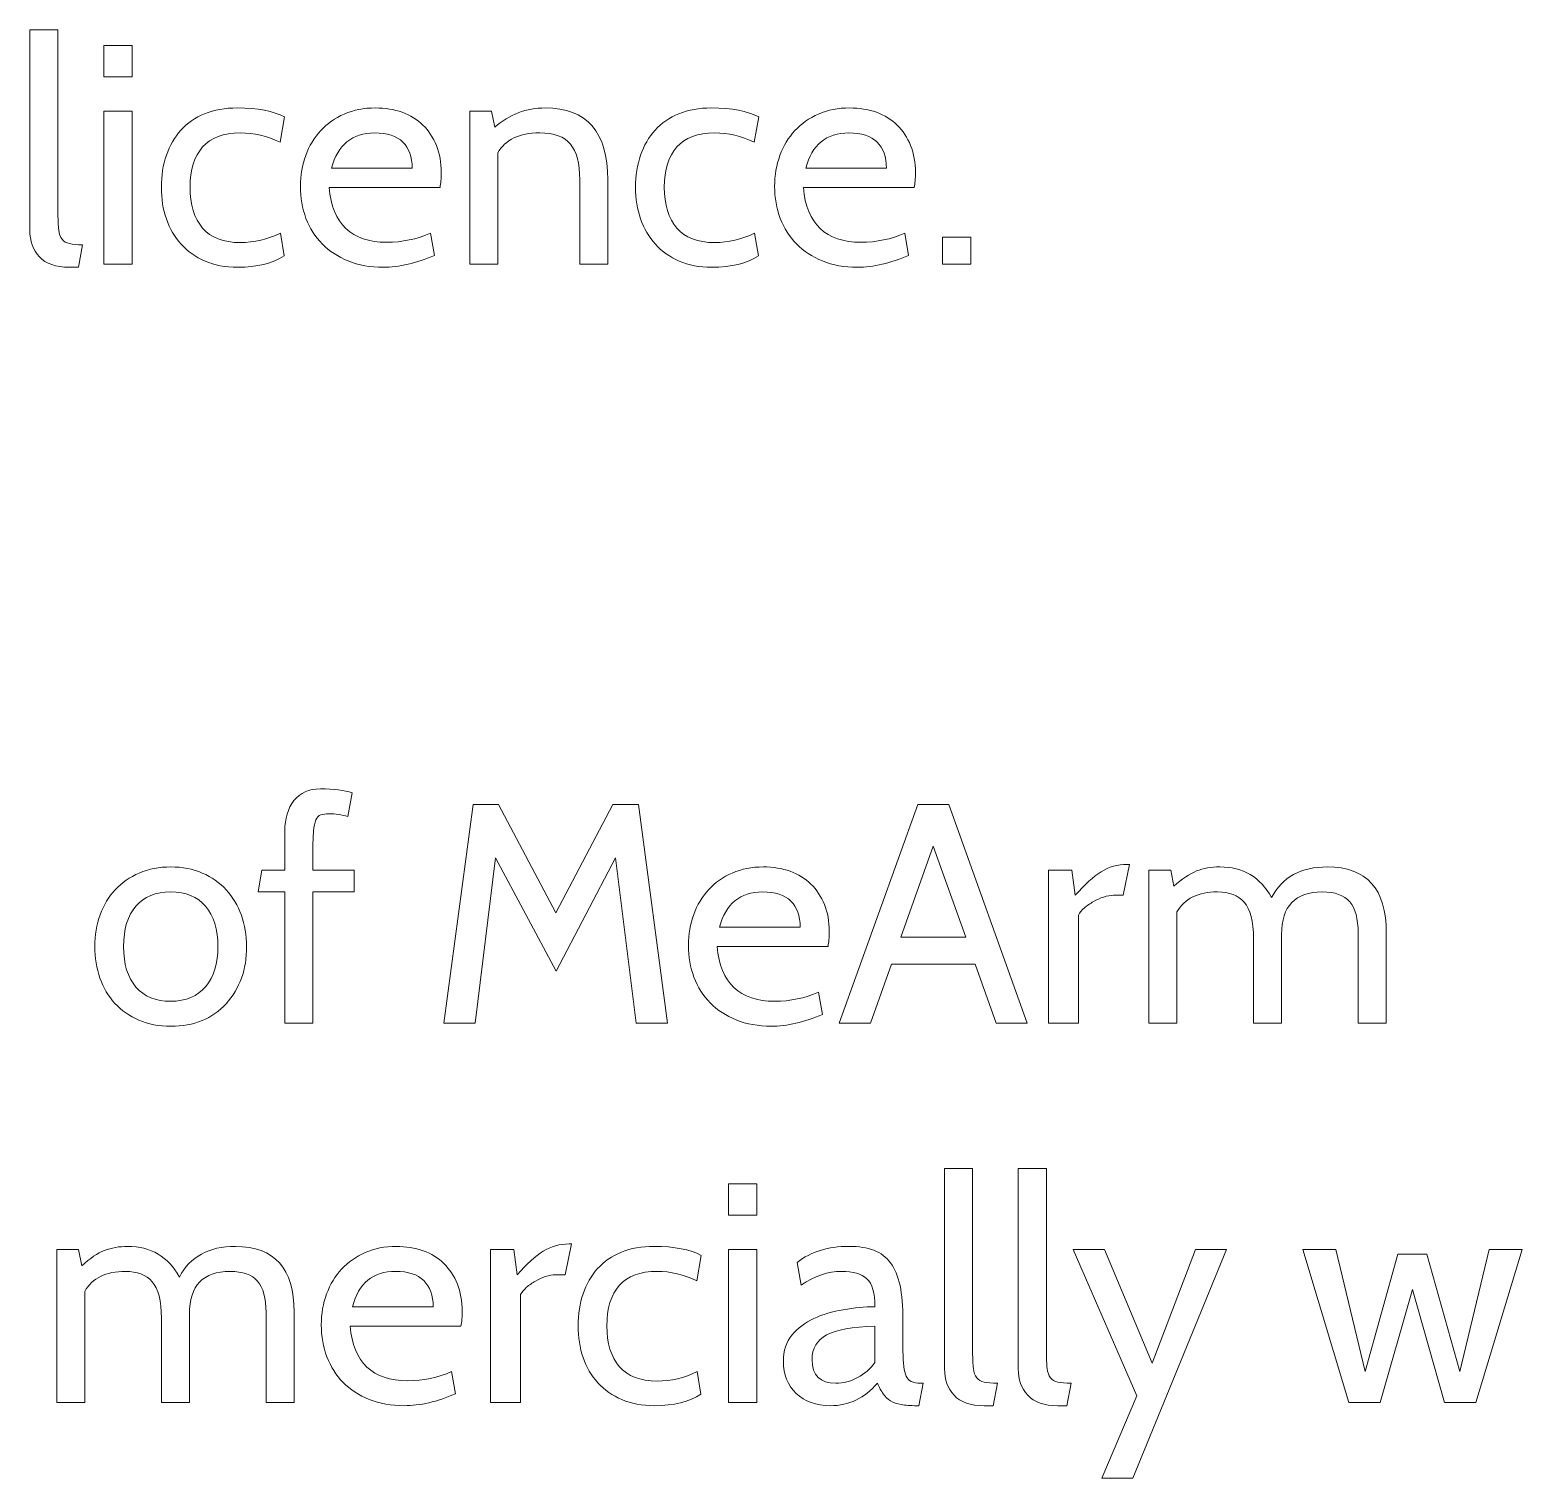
# Model space of a CAD drawing. Header units: centimetres. Extents: x -24 to 24.1, y -20.7 to 0.5.
# Drawn here: x 5.022 to 5.528, y -17.016 to -16.524 of the extents above; entities that cross this region are included whole.
import ezdxf

# ---------------------------------------------------------------- set-up
doc = ezdxf.new("R2010")
doc.units = ezdxf.units.CM
doc.header["$MEASUREMENT"] = 0
doc.layers.add('Layer 1', color=7, linetype='Continuous')

msp = doc.modelspace()

# ---------------------------------------------------------------- linework, layer by layer
at = {"layer": 'Layer 1', "color": 250, "lineweight": 9}
for points, knots in [([(5.03964, -16.59674), (5.03964, -16.59674), (5.03827, -16.60438), (5.03827, -16.60438), (5.03827, -16.60438), (5.03827, -16.60438), (5.03519, -16.60438), (5.03519, -16.60438), (5.03519, -16.60438), (5.03052, -16.60438), (5.02711, -16.60319), (5.02496, -16.60082), (5.02496, -16.60082), (5.0228, -16.59845), (5.02172, -16.59547), (5.02172, -16.59186), (5.02172, -16.59186), (5.02172, -16.59186), (5.02172, -16.52377), (5.02172, -16.52377), (5.02172, -16.52377), (5.02172, -16.52377), (5.03127, -16.52377), (5.03127, -16.52377), (5.03127, -16.52377), (5.03127, -16.52377), (5.03127, -16.58635), (5.03127, -16.58635), (5.03127, -16.58635), (5.03127, -16.58854), (5.03136, -16.59032), (5.03153, -16.5917), (5.03153, -16.5917), (5.03171, -16.59308), (5.03208, -16.59414), (5.03265, -16.59488), (5.03265, -16.59488), (5.03321, -16.59563), (5.03404, -16.59612), (5.03514, -16.59637), (5.03514, -16.59637), (5.03623, -16.59662), (5.03774, -16.59674), (5.03964, -16.59674)], [0, 0, 0, 0, 0.083333, 0.083333, 0.083333, 0.083333, 0.166667, 0.166667, 0.166667, 0.166667, 0.25, 0.25, 0.25, 0.25, 0.333333, 0.333333, 0.333333, 0.333333, 0.416667, 0.416667, 0.416667, 0.416667, 0.5, 0.5, 0.5, 0.5, 0.583333, 0.583333, 0.583333, 0.583333, 0.666667, 0.666667, 0.666667, 0.666667, 0.75, 0.75, 0.75, 0.75, 0.833333, 0.833333, 0.833333, 0.833333, 1, 1, 1, 1]), ([(5.0564, -16.53968), (5.0564, -16.53968), (5.04686, -16.53968), (5.04686, -16.53968), (5.04686, -16.53968), (5.04686, -16.53968), (5.04686, -16.52908), (5.04686, -16.52908), (5.04686, -16.52908), (5.04686, -16.52908), (5.0564, -16.52908), (5.0564, -16.52908), (5.0564, -16.52908), (5.0564, -16.52908), (5.0564, -16.53968), (5.0564, -16.53968)], [0, 0, 0, 0, 0.2, 0.2, 0.2, 0.2, 0.4, 0.4, 0.4, 0.4, 0.6, 0.6, 0.6, 0.6, 1, 1, 1, 1]), ([(5.09225, -16.60438), (5.08808, -16.60438), (5.0844, -16.60369), (5.08122, -16.60231), (5.08122, -16.60231), (5.07803, -16.60093), (5.07533, -16.59902), (5.0731, -16.59658), (5.0731, -16.59658), (5.07088, -16.59414), (5.0692, -16.59128), (5.06807, -16.58799), (5.06807, -16.58799), (5.06694, -16.5847), (5.06637, -16.58111), (5.06637, -16.57723), (5.06637, -16.57723), (5.06637, -16.57327), (5.06694, -16.56964), (5.06807, -16.56636), (5.06807, -16.56636), (5.0692, -16.56307), (5.07084, -16.56022), (5.073, -16.55782), (5.073, -16.55782), (5.07515, -16.55541), (5.07784, -16.55356), (5.08106, -16.55225), (5.08106, -16.55225), (5.08428, -16.55094), (5.08797, -16.55029), (5.09214, -16.55029), (5.09214, -16.55029), (5.09907, -16.55029), (5.10441, -16.55131), (5.10816, -16.55336), (5.10816, -16.55336), (5.10816, -16.55336), (5.10667, -16.56195), (5.10667, -16.56195), (5.10667, -16.56195), (5.10229, -16.55983), (5.0978, -16.55877), (5.0932, -16.55877), (5.0932, -16.55877), (5.08747, -16.55877), (5.0832, -16.56036), (5.08037, -16.56355), (5.08037, -16.56355), (5.07754, -16.56673), (5.07613, -16.57129), (5.07613, -16.57723), (5.07613, -16.57723), (5.07613, -16.58316), (5.07754, -16.58778), (5.08037, -16.59107), (5.08037, -16.59107), (5.0832, -16.59435), (5.08747, -16.596), (5.0932, -16.596), (5.0932, -16.596), (5.09787, -16.596), (5.10239, -16.59494), (5.10678, -16.59282), (5.10678, -16.59282), (5.10678, -16.59282), (5.10805, -16.60045), (5.10805, -16.60045), (5.10805, -16.60045), (5.10416, -16.60307), (5.09889, -16.60438), (5.09225, -16.60438)], [0, 0, 0, 0, 0.052632, 0.052632, 0.052632, 0.052632, 0.105263, 0.105263, 0.105263, 0.105263, 0.157895, 0.157895, 0.157895, 0.157895, 0.210526, 0.210526, 0.210526, 0.210526, 0.263158, 0.263158, 0.263158, 0.263158, 0.315789, 0.315789, 0.315789, 0.315789, 0.368421, 0.368421, 0.368421, 0.368421, 0.421053, 0.421053, 0.421053, 0.421053, 0.473684, 0.473684, 0.473684, 0.473684, 0.526316, 0.526316, 0.526316, 0.526316, 0.578947, 0.578947, 0.578947, 0.578947, 0.631579, 0.631579, 0.631579, 0.631579, 0.684211, 0.684211, 0.684211, 0.684211, 0.736842, 0.736842, 0.736842, 0.736842, 0.789474, 0.789474, 0.789474, 0.789474, 0.842105, 0.842105, 0.842105, 0.842105, 0.894737, 0.894737, 0.894737, 0.894737, 1, 1, 1, 1]), ([(5.16097, -16.57733), (5.16097, -16.57733), (5.12332, -16.57733), (5.12332, -16.57733), (5.12332, -16.57733), (5.12445, -16.5897), (5.13096, -16.59589), (5.14283, -16.59589), (5.14283, -16.59589), (5.14814, -16.59589), (5.15312, -16.59487), (5.15779, -16.59282), (5.15779, -16.59282), (5.15779, -16.59282), (5.15906, -16.60035), (5.15906, -16.60035), (5.15906, -16.60035), (5.15291, -16.60303), (5.14711, -16.60438), (5.14167, -16.60438), (5.14167, -16.60438), (5.13728, -16.60438), (5.13334, -16.60367), (5.12984, -16.60225), (5.12984, -16.60225), (5.12634, -16.60084), (5.12339, -16.59891), (5.12099, -16.59647), (5.12099, -16.59647), (5.11858, -16.59404), (5.11675, -16.59114), (5.11547, -16.58778), (5.11547, -16.58778), (5.1142, -16.58442), (5.11356, -16.5808), (5.11356, -16.57691), (5.11356, -16.57691), (5.11356, -16.57316), (5.11416, -16.56966), (5.11537, -16.56641), (5.11537, -16.56641), (5.11657, -16.56316), (5.11826, -16.56035), (5.12046, -16.55798), (5.12046, -16.55798), (5.12265, -16.55561), (5.12532, -16.55373), (5.12846, -16.55236), (5.12846, -16.55236), (5.13161, -16.55098), (5.13513, -16.55029), (5.13902, -16.55029), (5.13902, -16.55029), (5.14234, -16.55029), (5.14538, -16.55078), (5.14814, -16.55177), (5.14814, -16.55177), (5.15089, -16.55276), (5.15325, -16.55421), (5.15519, -16.55612), (5.15519, -16.55612), (5.15713, -16.55803), (5.15865, -16.56035), (5.15975, -16.56307), (5.15975, -16.56307), (5.16085, -16.56579), (5.16139, -16.56885), (5.16139, -16.57224), (5.16139, -16.57224), (5.16139, -16.57422), (5.16125, -16.57592), (5.16097, -16.57733)], [0, 0, 0, 0, 0.052632, 0.052632, 0.052632, 0.052632, 0.105263, 0.105263, 0.105263, 0.105263, 0.157895, 0.157895, 0.157895, 0.157895, 0.210526, 0.210526, 0.210526, 0.210526, 0.263158, 0.263158, 0.263158, 0.263158, 0.315789, 0.315789, 0.315789, 0.315789, 0.368421, 0.368421, 0.368421, 0.368421, 0.421053, 0.421053, 0.421053, 0.421053, 0.473684, 0.473684, 0.473684, 0.473684, 0.526316, 0.526316, 0.526316, 0.526316, 0.578947, 0.578947, 0.578947, 0.578947, 0.631579, 0.631579, 0.631579, 0.631579, 0.684211, 0.684211, 0.684211, 0.684211, 0.736842, 0.736842, 0.736842, 0.736842, 0.789474, 0.789474, 0.789474, 0.789474, 0.842105, 0.842105, 0.842105, 0.842105, 0.894737, 0.894737, 0.894737, 0.894737, 1, 1, 1, 1]), ([(5.21792, -16.60332), (5.21792, -16.60332), (5.20838, -16.60332), (5.20838, -16.60332), (5.20838, -16.60332), (5.20838, -16.60332), (5.20838, -16.57468), (5.20838, -16.57468), (5.20838, -16.57468), (5.20838, -16.5691), (5.20733, -16.56505), (5.20525, -16.56254), (5.20525, -16.56254), (5.20316, -16.56003), (5.19968, -16.55877), (5.1948, -16.55877), (5.1948, -16.55877), (5.18787, -16.55877), (5.18314, -16.56103), (5.18059, -16.56556), (5.18059, -16.56556), (5.18059, -16.56556), (5.18059, -16.60332), (5.18059, -16.60332), (5.18059, -16.60332), (5.18059, -16.60332), (5.17105, -16.60332), (5.17105, -16.60332), (5.17105, -16.60332), (5.17105, -16.60332), (5.17105, -16.55135), (5.17105, -16.55135), (5.17105, -16.55135), (5.17105, -16.55135), (5.17847, -16.55135), (5.17847, -16.55135), (5.17847, -16.55135), (5.17847, -16.55135), (5.17953, -16.55686), (5.17953, -16.55686), (5.17953, -16.55686), (5.18448, -16.55248), (5.19021, -16.55029), (5.19671, -16.55029), (5.19671, -16.55029), (5.21085, -16.55029), (5.21792, -16.55842), (5.21792, -16.57468), (5.21792, -16.57468), (5.21792, -16.57468), (5.21792, -16.60332), (5.21792, -16.60332)], [0, 0, 0, 0, 0.071429, 0.071429, 0.071429, 0.071429, 0.142857, 0.142857, 0.142857, 0.142857, 0.214286, 0.214286, 0.214286, 0.214286, 0.285714, 0.285714, 0.285714, 0.285714, 0.357143, 0.357143, 0.357143, 0.357143, 0.428571, 0.428571, 0.428571, 0.428571, 0.5, 0.5, 0.5, 0.5, 0.571429, 0.571429, 0.571429, 0.571429, 0.642857, 0.642857, 0.642857, 0.642857, 0.714286, 0.714286, 0.714286, 0.714286, 0.785714, 0.785714, 0.785714, 0.785714, 0.857143, 0.857143, 0.857143, 0.857143, 1, 1, 1, 1]), ([(5.25324, -16.60438), (5.24907, -16.60438), (5.24539, -16.60369), (5.24221, -16.60231), (5.24221, -16.60231), (5.23903, -16.60093), (5.23632, -16.59902), (5.23409, -16.59658), (5.23409, -16.59658), (5.23187, -16.59414), (5.23019, -16.59128), (5.22906, -16.58799), (5.22906, -16.58799), (5.22793, -16.5847), (5.22736, -16.58111), (5.22736, -16.57723), (5.22736, -16.57723), (5.22736, -16.57327), (5.22793, -16.56964), (5.22906, -16.56636), (5.22906, -16.56636), (5.23019, -16.56307), (5.23183, -16.56022), (5.23399, -16.55782), (5.23399, -16.55782), (5.23615, -16.55541), (5.23883, -16.55356), (5.24205, -16.55225), (5.24205, -16.55225), (5.24527, -16.55094), (5.24896, -16.55029), (5.25313, -16.55029), (5.25313, -16.55029), (5.26006, -16.55029), (5.2654, -16.55131), (5.26915, -16.55336), (5.26915, -16.55336), (5.26915, -16.55336), (5.26766, -16.56195), (5.26766, -16.56195), (5.26766, -16.56195), (5.26328, -16.55983), (5.25879, -16.55877), (5.25419, -16.55877), (5.25419, -16.55877), (5.24847, -16.55877), (5.24419, -16.56036), (5.24136, -16.56355), (5.24136, -16.56355), (5.23853, -16.56673), (5.23712, -16.57129), (5.23712, -16.57723), (5.23712, -16.57723), (5.23712, -16.58316), (5.23853, -16.58778), (5.24136, -16.59107), (5.24136, -16.59107), (5.24419, -16.59435), (5.24847, -16.596), (5.25419, -16.596), (5.25419, -16.596), (5.25886, -16.596), (5.26338, -16.59494), (5.26777, -16.59282), (5.26777, -16.59282), (5.26777, -16.59282), (5.26904, -16.60045), (5.26904, -16.60045), (5.26904, -16.60045), (5.26515, -16.60307), (5.25988, -16.60438), (5.25324, -16.60438)], [0, 0, 0, 0, 0.052632, 0.052632, 0.052632, 0.052632, 0.105263, 0.105263, 0.105263, 0.105263, 0.157895, 0.157895, 0.157895, 0.157895, 0.210526, 0.210526, 0.210526, 0.210526, 0.263158, 0.263158, 0.263158, 0.263158, 0.315789, 0.315789, 0.315789, 0.315789, 0.368421, 0.368421, 0.368421, 0.368421, 0.421053, 0.421053, 0.421053, 0.421053, 0.473684, 0.473684, 0.473684, 0.473684, 0.526316, 0.526316, 0.526316, 0.526316, 0.578947, 0.578947, 0.578947, 0.578947, 0.631579, 0.631579, 0.631579, 0.631579, 0.684211, 0.684211, 0.684211, 0.684211, 0.736842, 0.736842, 0.736842, 0.736842, 0.789474, 0.789474, 0.789474, 0.789474, 0.842105, 0.842105, 0.842105, 0.842105, 0.894737, 0.894737, 0.894737, 0.894737, 1, 1, 1, 1]), ([(5.32196, -16.57733), (5.32196, -16.57733), (5.28431, -16.57733), (5.28431, -16.57733), (5.28431, -16.57733), (5.28544, -16.5897), (5.29195, -16.59589), (5.30383, -16.59589), (5.30383, -16.59589), (5.30913, -16.59589), (5.31411, -16.59487), (5.31878, -16.59282), (5.31878, -16.59282), (5.31878, -16.59282), (5.32005, -16.60035), (5.32005, -16.60035), (5.32005, -16.60035), (5.3139, -16.60303), (5.3081, -16.60438), (5.30266, -16.60438), (5.30266, -16.60438), (5.29828, -16.60438), (5.29433, -16.60367), (5.29083, -16.60225), (5.29083, -16.60225), (5.28733, -16.60084), (5.28438, -16.59891), (5.28198, -16.59647), (5.28198, -16.59647), (5.27957, -16.59404), (5.27774, -16.59114), (5.27646, -16.58778), (5.27646, -16.58778), (5.27519, -16.58442), (5.27456, -16.5808), (5.27456, -16.57691), (5.27456, -16.57691), (5.27456, -16.57316), (5.27516, -16.56966), (5.27636, -16.56641), (5.27636, -16.56641), (5.27756, -16.56316), (5.27926, -16.56035), (5.28145, -16.55798), (5.28145, -16.55798), (5.28364, -16.55561), (5.28631, -16.55373), (5.28945, -16.55236), (5.28945, -16.55236), (5.2926, -16.55098), (5.29612, -16.55029), (5.30001, -16.55029), (5.30001, -16.55029), (5.30333, -16.55029), (5.30637, -16.55078), (5.30913, -16.55177), (5.30913, -16.55177), (5.31189, -16.55276), (5.31424, -16.55421), (5.31618, -16.55612), (5.31618, -16.55612), (5.31813, -16.55803), (5.31965, -16.56035), (5.32074, -16.56307), (5.32074, -16.56307), (5.32184, -16.56579), (5.32238, -16.56885), (5.32238, -16.57224), (5.32238, -16.57224), (5.32238, -16.57422), (5.32224, -16.57592), (5.32196, -16.57733)], [0, 0, 0, 0, 0.052632, 0.052632, 0.052632, 0.052632, 0.105263, 0.105263, 0.105263, 0.105263, 0.157895, 0.157895, 0.157895, 0.157895, 0.210526, 0.210526, 0.210526, 0.210526, 0.263158, 0.263158, 0.263158, 0.263158, 0.315789, 0.315789, 0.315789, 0.315789, 0.368421, 0.368421, 0.368421, 0.368421, 0.421053, 0.421053, 0.421053, 0.421053, 0.473684, 0.473684, 0.473684, 0.473684, 0.526316, 0.526316, 0.526316, 0.526316, 0.578947, 0.578947, 0.578947, 0.578947, 0.631579, 0.631579, 0.631579, 0.631579, 0.684211, 0.684211, 0.684211, 0.684211, 0.736842, 0.736842, 0.736842, 0.736842, 0.789474, 0.789474, 0.789474, 0.789474, 0.842105, 0.842105, 0.842105, 0.842105, 0.894737, 0.894737, 0.894737, 0.894737, 1, 1, 1, 1]), ([(5.0564, -16.60332), (5.0564, -16.60332), (5.04686, -16.60332), (5.04686, -16.60332), (5.04686, -16.60332), (5.04686, -16.60332), (5.04686, -16.55135), (5.04686, -16.55135), (5.04686, -16.55135), (5.04686, -16.55135), (5.0564, -16.55135), (5.0564, -16.55135), (5.0564, -16.55135), (5.0564, -16.55135), (5.0564, -16.60332), (5.0564, -16.60332)], [0, 0, 0, 0, 0.2, 0.2, 0.2, 0.2, 0.4, 0.4, 0.4, 0.4, 0.6, 0.6, 0.6, 0.6, 1, 1, 1, 1]), ([(5.1388, -16.55877), (5.1311, -16.55877), (5.12622, -16.56277), (5.12417, -16.57076), (5.12417, -16.57076), (5.12417, -16.57076), (5.15153, -16.57076), (5.15153, -16.57076), (5.15153, -16.57076), (5.15153, -16.56694), (5.15047, -16.56399), (5.14835, -16.5619), (5.14835, -16.5619), (5.14623, -16.55981), (5.14305, -16.55877), (5.1388, -16.55877)], [0, 0, 0, 0, 0.2, 0.2, 0.2, 0.2, 0.4, 0.4, 0.4, 0.4, 0.6, 0.6, 0.6, 0.6, 1, 1, 1, 1]), ([(5.2998, -16.55877), (5.29209, -16.55877), (5.28721, -16.56277), (5.28516, -16.57076), (5.28516, -16.57076), (5.28516, -16.57076), (5.31252, -16.57076), (5.31252, -16.57076), (5.31252, -16.57076), (5.31252, -16.56694), (5.31146, -16.56399), (5.30934, -16.5619), (5.30934, -16.5619), (5.30722, -16.55981), (5.30404, -16.55877), (5.2998, -16.55877)], [0, 0, 0, 0, 0.2, 0.2, 0.2, 0.2, 0.4, 0.4, 0.4, 0.4, 0.6, 0.6, 0.6, 0.6, 1, 1, 1, 1]), ([(5.34116, -16.60332), (5.34116, -16.60332), (5.33161, -16.60332), (5.33161, -16.60332), (5.33161, -16.60332), (5.33161, -16.60332), (5.33161, -16.5942), (5.33161, -16.5942), (5.33161, -16.5942), (5.33161, -16.5942), (5.34116, -16.5942), (5.34116, -16.5942), (5.34116, -16.5942), (5.34116, -16.5942), (5.34116, -16.60332), (5.34116, -16.60332)], [0, 0, 0, 0, 0.2, 0.2, 0.2, 0.2, 0.4, 0.4, 0.4, 0.4, 0.6, 0.6, 0.6, 0.6, 1, 1, 1, 1]), ([(5.13181, -16.81649), (5.13181, -16.81649), (5.11781, -16.81649), (5.11781, -16.81649), (5.11781, -16.81649), (5.11781, -16.81649), (5.11781, -16.86103), (5.11781, -16.86103), (5.11781, -16.86103), (5.11781, -16.86103), (5.10826, -16.86103), (5.10826, -16.86103), (5.10826, -16.86103), (5.10826, -16.86103), (5.10826, -16.81649), (5.10826, -16.81649), (5.10826, -16.81649), (5.10826, -16.81649), (5.09925, -16.81649), (5.09925, -16.81649), (5.09925, -16.81649), (5.09925, -16.81649), (5.10052, -16.80906), (5.10052, -16.80906), (5.10052, -16.80906), (5.10052, -16.80906), (5.10826, -16.80906), (5.10826, -16.80906), (5.10826, -16.80906), (5.10826, -16.80906), (5.10826, -16.79591), (5.10826, -16.79591), (5.10826, -16.79591), (5.10826, -16.7916), (5.1093, -16.78812), (5.11139, -16.78547), (5.11139, -16.78547), (5.11348, -16.78281), (5.11646, -16.78149), (5.12035, -16.78149), (5.12035, -16.78149), (5.12488, -16.78149), (5.12848, -16.78195), (5.13117, -16.78287), (5.13117, -16.78287), (5.13117, -16.78287), (5.12968, -16.79093), (5.12968, -16.79093), (5.12968, -16.79093), (5.12763, -16.79029), (5.12551, -16.78997), (5.12332, -16.78997), (5.12332, -16.78997), (5.12212, -16.78997), (5.12117, -16.7901), (5.12046, -16.79034), (5.12046, -16.79034), (5.11975, -16.79059), (5.1192, -16.79116), (5.11881, -16.79204), (5.11881, -16.79204), (5.11843, -16.79292), (5.11816, -16.79422), (5.11802, -16.79591), (5.11802, -16.79591), (5.11788, -16.79761), (5.11781, -16.79987), (5.11781, -16.8027), (5.11781, -16.8027), (5.11781, -16.8027), (5.11781, -16.80906), (5.11781, -16.80906), (5.11781, -16.80906), (5.11781, -16.80906), (5.13181, -16.80906), (5.13181, -16.80906), (5.13181, -16.80906), (5.13181, -16.80906), (5.13181, -16.81649), (5.13181, -16.81649)], [0, 0, 0, 0, 0.047619, 0.047619, 0.047619, 0.047619, 0.095238, 0.095238, 0.095238, 0.095238, 0.142857, 0.142857, 0.142857, 0.142857, 0.190476, 0.190476, 0.190476, 0.190476, 0.238095, 0.238095, 0.238095, 0.238095, 0.285714, 0.285714, 0.285714, 0.285714, 0.333333, 0.333333, 0.333333, 0.333333, 0.380952, 0.380952, 0.380952, 0.380952, 0.428571, 0.428571, 0.428571, 0.428571, 0.47619, 0.47619, 0.47619, 0.47619, 0.52381, 0.52381, 0.52381, 0.52381, 0.571429, 0.571429, 0.571429, 0.571429, 0.619048, 0.619048, 0.619048, 0.619048, 0.666667, 0.666667, 0.666667, 0.666667, 0.714286, 0.714286, 0.714286, 0.714286, 0.761905, 0.761905, 0.761905, 0.761905, 0.809524, 0.809524, 0.809524, 0.809524, 0.857143, 0.857143, 0.857143, 0.857143, 0.904762, 0.904762, 0.904762, 0.904762, 1, 1, 1, 1]), ([(5.23818, -16.86103), (5.23818, -16.86103), (5.22757, -16.86103), (5.22757, -16.86103), (5.22757, -16.86103), (5.22757, -16.86103), (5.22057, -16.80493), (5.22057, -16.80493), (5.22057, -16.80493), (5.22057, -16.80493), (5.20042, -16.84342), (5.20042, -16.84342), (5.20042, -16.84342), (5.20042, -16.84342), (5.17985, -16.80493), (5.17985, -16.80493), (5.17985, -16.80493), (5.17985, -16.80493), (5.17285, -16.86103), (5.17285, -16.86103), (5.17285, -16.86103), (5.17285, -16.86103), (5.16224, -16.86103), (5.16224, -16.86103), (5.16224, -16.86103), (5.16224, -16.86103), (5.17221, -16.78679), (5.17221, -16.78679), (5.17221, -16.78679), (5.17221, -16.78679), (5.1808, -16.78679), (5.1808, -16.78679), (5.1808, -16.78679), (5.1808, -16.78679), (5.20032, -16.82359), (5.20032, -16.82359), (5.20032, -16.82359), (5.20032, -16.82359), (5.21962, -16.78679), (5.21962, -16.78679), (5.21962, -16.78679), (5.21962, -16.78679), (5.22832, -16.78679), (5.22832, -16.78679), (5.22832, -16.78679), (5.22832, -16.78679), (5.23818, -16.86103), (5.23818, -16.86103)], [0, 0, 0, 0, 0.076923, 0.076923, 0.076923, 0.076923, 0.153846, 0.153846, 0.153846, 0.153846, 0.230769, 0.230769, 0.230769, 0.230769, 0.307692, 0.307692, 0.307692, 0.307692, 0.384615, 0.384615, 0.384615, 0.384615, 0.461538, 0.461538, 0.461538, 0.461538, 0.538462, 0.538462, 0.538462, 0.538462, 0.615385, 0.615385, 0.615385, 0.615385, 0.692308, 0.692308, 0.692308, 0.692308, 0.769231, 0.769231, 0.769231, 0.769231, 0.846154, 0.846154, 0.846154, 0.846154, 1, 1, 1, 1]), ([(5.36035, -16.86103), (5.36035, -16.86103), (5.34975, -16.86103), (5.34975, -16.86103), (5.34975, -16.86103), (5.34975, -16.86103), (5.34264, -16.84098), (5.34264, -16.84098), (5.34264, -16.84098), (5.34264, -16.84098), (5.31422, -16.84098), (5.31422, -16.84098), (5.31422, -16.84098), (5.31422, -16.84098), (5.30711, -16.86103), (5.30711, -16.86103), (5.30711, -16.86103), (5.30711, -16.86103), (5.29651, -16.86103), (5.29651, -16.86103), (5.29651, -16.86103), (5.29651, -16.86103), (5.32313, -16.78679), (5.32313, -16.78679), (5.32313, -16.78679), (5.32313, -16.78679), (5.33373, -16.78679), (5.33373, -16.78679), (5.33373, -16.78679), (5.33373, -16.78679), (5.36035, -16.86103), (5.36035, -16.86103)], [0, 0, 0, 0, 0.111111, 0.111111, 0.111111, 0.111111, 0.222222, 0.222222, 0.222222, 0.222222, 0.333333, 0.333333, 0.333333, 0.333333, 0.444444, 0.444444, 0.444444, 0.444444, 0.555556, 0.555556, 0.555556, 0.555556, 0.666667, 0.666667, 0.666667, 0.666667, 0.777778, 0.777778, 0.777778, 0.777778, 1, 1, 1, 1]), ([(5.33946, -16.83186), (5.33946, -16.83186), (5.32843, -16.8009), (5.32843, -16.8009), (5.32843, -16.8009), (5.32843, -16.8009), (5.3174, -16.83186), (5.3174, -16.83186), (5.3174, -16.83186), (5.3174, -16.83186), (5.33946, -16.83186), (5.33946, -16.83186)], [0, 0, 0, 0, 0.25, 0.25, 0.25, 0.25, 0.5, 0.5, 0.5, 0.5, 1, 1, 1, 1]), ([(5.08832, -16.85445), (5.08373, -16.85954), (5.07747, -16.86209), (5.06955, -16.86209), (5.06955, -16.86209), (5.06552, -16.86209), (5.06192, -16.8614), (5.05873, -16.86002), (5.05873, -16.86002), (5.05555, -16.85864), (5.05285, -16.85675), (5.05062, -16.85435), (5.05062, -16.85435), (5.04839, -16.85194), (5.0467, -16.84908), (5.04553, -16.84576), (5.04553, -16.84576), (5.04436, -16.84243), (5.04378, -16.83886), (5.04378, -16.83505), (5.04378, -16.83505), (5.04378, -16.83116), (5.04438, -16.82757), (5.04558, -16.82428), (5.04558, -16.82428), (5.04678, -16.82099), (5.0485, -16.81815), (5.05073, -16.81574), (5.05073, -16.81574), (5.05295, -16.81334), (5.05566, -16.81145), (5.05884, -16.81007), (5.05884, -16.81007), (5.06202, -16.80869), (5.06559, -16.808), (5.06955, -16.808), (5.06955, -16.808), (5.07351, -16.808), (5.07708, -16.80869), (5.08026, -16.81007), (5.08026, -16.81007), (5.08344, -16.81145), (5.08615, -16.81336), (5.08838, -16.8158), (5.08838, -16.8158), (5.0906, -16.81824), (5.09232, -16.8211), (5.09352, -16.82439), (5.09352, -16.82439), (5.09472, -16.82767), (5.09532, -16.83123), (5.09532, -16.83505), (5.09532, -16.83505), (5.09532, -16.84282), (5.09299, -16.84929), (5.08832, -16.85445)], [0, 0, 0, 0, 0.066667, 0.066667, 0.066667, 0.066667, 0.133333, 0.133333, 0.133333, 0.133333, 0.2, 0.2, 0.2, 0.2, 0.266667, 0.266667, 0.266667, 0.266667, 0.333333, 0.333333, 0.333333, 0.333333, 0.4, 0.4, 0.4, 0.4, 0.466667, 0.466667, 0.466667, 0.466667, 0.533333, 0.533333, 0.533333, 0.533333, 0.6, 0.6, 0.6, 0.6, 0.666667, 0.666667, 0.666667, 0.666667, 0.733333, 0.733333, 0.733333, 0.733333, 0.8, 0.8, 0.8, 0.8, 0.866667, 0.866667, 0.866667, 0.866667, 1, 1, 1, 1]), ([(5.29269, -16.83505), (5.29269, -16.83505), (5.25504, -16.83505), (5.25504, -16.83505), (5.25504, -16.83505), (5.25617, -16.84742), (5.26268, -16.85361), (5.27456, -16.85361), (5.27456, -16.85361), (5.27986, -16.85361), (5.28484, -16.85258), (5.28951, -16.85053), (5.28951, -16.85053), (5.28951, -16.85053), (5.29078, -16.85806), (5.29078, -16.85806), (5.29078, -16.85806), (5.28463, -16.86075), (5.27883, -16.86209), (5.27339, -16.86209), (5.27339, -16.86209), (5.26901, -16.86209), (5.26506, -16.86138), (5.26156, -16.85997), (5.26156, -16.85997), (5.25806, -16.85855), (5.25511, -16.85663), (5.25271, -16.85419), (5.25271, -16.85419), (5.2503, -16.85175), (5.24847, -16.84885), (5.24719, -16.84549), (5.24719, -16.84549), (5.24592, -16.84213), (5.24529, -16.83851), (5.24529, -16.83462), (5.24529, -16.83462), (5.24529, -16.83087), (5.24589, -16.82737), (5.24709, -16.82412), (5.24709, -16.82412), (5.24829, -16.82087), (5.24999, -16.81806), (5.25218, -16.81569), (5.25218, -16.81569), (5.25437, -16.81332), (5.25704, -16.81145), (5.26019, -16.81007), (5.26019, -16.81007), (5.26333, -16.80869), (5.26685, -16.808), (5.27074, -16.808), (5.27074, -16.808), (5.27406, -16.808), (5.2771, -16.8085), (5.27986, -16.80949), (5.27986, -16.80949), (5.28262, -16.81048), (5.28497, -16.81193), (5.28691, -16.81383), (5.28691, -16.81383), (5.28886, -16.81574), (5.29038, -16.81806), (5.29147, -16.82078), (5.29147, -16.82078), (5.29257, -16.8235), (5.29311, -16.82656), (5.29311, -16.82996), (5.29311, -16.82996), (5.29311, -16.83193), (5.29297, -16.83363), (5.29269, -16.83505)], [0, 0, 0, 0, 0.052632, 0.052632, 0.052632, 0.052632, 0.105263, 0.105263, 0.105263, 0.105263, 0.157895, 0.157895, 0.157895, 0.157895, 0.210526, 0.210526, 0.210526, 0.210526, 0.263158, 0.263158, 0.263158, 0.263158, 0.315789, 0.315789, 0.315789, 0.315789, 0.368421, 0.368421, 0.368421, 0.368421, 0.421053, 0.421053, 0.421053, 0.421053, 0.473684, 0.473684, 0.473684, 0.473684, 0.526316, 0.526316, 0.526316, 0.526316, 0.578947, 0.578947, 0.578947, 0.578947, 0.631579, 0.631579, 0.631579, 0.631579, 0.684211, 0.684211, 0.684211, 0.684211, 0.736842, 0.736842, 0.736842, 0.736842, 0.789474, 0.789474, 0.789474, 0.789474, 0.842105, 0.842105, 0.842105, 0.842105, 0.894737, 0.894737, 0.894737, 0.894737, 1, 1, 1, 1]), ([(5.39503, -16.80715), (5.39503, -16.80715), (5.39291, -16.81765), (5.39291, -16.81765), (5.39291, -16.81765), (5.39291, -16.81765), (5.38962, -16.81765), (5.38962, -16.81765), (5.38962, -16.81765), (5.38856, -16.81765), (5.38743, -16.81785), (5.38623, -16.81824), (5.38623, -16.81824), (5.38503, -16.81862), (5.38388, -16.81914), (5.38278, -16.81977), (5.38278, -16.81977), (5.38169, -16.82041), (5.38068, -16.82112), (5.37976, -16.8219), (5.37976, -16.8219), (5.37884, -16.82267), (5.37817, -16.82349), (5.37775, -16.82433), (5.37775, -16.82433), (5.37775, -16.82433), (5.37775, -16.86103), (5.37775, -16.86103), (5.37775, -16.86103), (5.37775, -16.86103), (5.36757, -16.86103), (5.36757, -16.86103), (5.36757, -16.86103), (5.36757, -16.86103), (5.36757, -16.80906), (5.36757, -16.80906), (5.36757, -16.80906), (5.36757, -16.80906), (5.37541, -16.80906), (5.37541, -16.80906), (5.37541, -16.80906), (5.37541, -16.80906), (5.37658, -16.81765), (5.37658, -16.81765), (5.37658, -16.81765), (5.37983, -16.81398), (5.38278, -16.81131), (5.38544, -16.80965), (5.38544, -16.80965), (5.38809, -16.80798), (5.391, -16.80715), (5.39419, -16.80715), (5.39419, -16.80715), (5.39419, -16.80715), (5.39503, -16.80715), (5.39503, -16.80715)], [0, 0, 0, 0, 0.066667, 0.066667, 0.066667, 0.066667, 0.133333, 0.133333, 0.133333, 0.133333, 0.2, 0.2, 0.2, 0.2, 0.266667, 0.266667, 0.266667, 0.266667, 0.333333, 0.333333, 0.333333, 0.333333, 0.4, 0.4, 0.4, 0.4, 0.466667, 0.466667, 0.466667, 0.466667, 0.533333, 0.533333, 0.533333, 0.533333, 0.6, 0.6, 0.6, 0.6, 0.666667, 0.666667, 0.666667, 0.666667, 0.733333, 0.733333, 0.733333, 0.733333, 0.8, 0.8, 0.8, 0.8, 0.866667, 0.866667, 0.866667, 0.866667, 1, 1, 1, 1]), ([(5.48221, -16.86103), (5.48221, -16.86103), (5.47267, -16.86103), (5.47267, -16.86103), (5.47267, -16.86103), (5.47267, -16.86103), (5.47267, -16.83049), (5.47267, -16.83049), (5.47267, -16.83049), (5.47267, -16.82561), (5.47171, -16.82205), (5.4698, -16.81983), (5.4698, -16.81983), (5.46789, -16.8176), (5.46478, -16.81649), (5.46047, -16.81649), (5.46047, -16.81649), (5.45128, -16.81649), (5.44668, -16.82129), (5.44668, -16.83091), (5.44668, -16.83091), (5.44668, -16.83091), (5.44668, -16.86103), (5.44668, -16.86103), (5.44668, -16.86103), (5.44668, -16.86103), (5.43714, -16.86103), (5.43714, -16.86103), (5.43714, -16.86103), (5.43714, -16.86103), (5.43714, -16.83239), (5.43714, -16.83239), (5.43714, -16.83239), (5.43714, -16.82646), (5.4361, -16.82232), (5.43401, -16.81999), (5.43401, -16.81999), (5.43192, -16.81765), (5.4289, -16.81649), (5.42494, -16.81649), (5.42494, -16.81649), (5.4183, -16.81649), (5.4137, -16.81875), (5.41115, -16.82327), (5.41115, -16.82327), (5.41115, -16.82327), (5.41115, -16.86103), (5.41115, -16.86103), (5.41115, -16.86103), (5.41115, -16.86103), (5.40161, -16.86103), (5.40161, -16.86103), (5.40161, -16.86103), (5.40161, -16.86103), (5.40161, -16.80906), (5.40161, -16.80906), (5.40161, -16.80906), (5.40161, -16.80906), (5.40903, -16.80906), (5.40903, -16.80906), (5.40903, -16.80906), (5.40903, -16.80906), (5.41009, -16.81458), (5.41009, -16.81458), (5.41009, -16.81458), (5.41292, -16.81203), (5.4155, -16.8103), (5.41784, -16.80938), (5.41784, -16.80938), (5.42017, -16.80846), (5.42278, -16.808), (5.42568, -16.808), (5.42568, -16.808), (5.4336, -16.808), (5.43947, -16.81147), (5.44329, -16.8184), (5.44329, -16.8184), (5.44689, -16.81147), (5.45322, -16.808), (5.46227, -16.808), (5.46227, -16.808), (5.47556, -16.808), (5.48221, -16.81546), (5.48221, -16.83038), (5.48221, -16.83038), (5.48221, -16.83038), (5.48221, -16.86103), (5.48221, -16.86103)], [0, 0, 0, 0, 0.043478, 0.043478, 0.043478, 0.043478, 0.086957, 0.086957, 0.086957, 0.086957, 0.130435, 0.130435, 0.130435, 0.130435, 0.173913, 0.173913, 0.173913, 0.173913, 0.217391, 0.217391, 0.217391, 0.217391, 0.26087, 0.26087, 0.26087, 0.26087, 0.304348, 0.304348, 0.304348, 0.304348, 0.347826, 0.347826, 0.347826, 0.347826, 0.391304, 0.391304, 0.391304, 0.391304, 0.434783, 0.434783, 0.434783, 0.434783, 0.478261, 0.478261, 0.478261, 0.478261, 0.521739, 0.521739, 0.521739, 0.521739, 0.565217, 0.565217, 0.565217, 0.565217, 0.608696, 0.608696, 0.608696, 0.608696, 0.652174, 0.652174, 0.652174, 0.652174, 0.695652, 0.695652, 0.695652, 0.695652, 0.73913, 0.73913, 0.73913, 0.73913, 0.782609, 0.782609, 0.782609, 0.782609, 0.826087, 0.826087, 0.826087, 0.826087, 0.869565, 0.869565, 0.869565, 0.869565, 0.913043, 0.913043, 0.913043, 0.913043, 1, 1, 1, 1]), ([(5.08132, -16.82137), (5.07857, -16.81811), (5.07464, -16.81649), (5.06955, -16.81649), (5.06955, -16.81649), (5.06446, -16.81649), (5.06052, -16.81809), (5.05773, -16.82131), (5.05773, -16.82131), (5.05493, -16.82453), (5.05354, -16.82911), (5.05354, -16.83505), (5.05354, -16.83505), (5.05354, -16.84098), (5.05493, -16.84556), (5.05773, -16.84878), (5.05773, -16.84878), (5.06052, -16.852), (5.06446, -16.85361), (5.06955, -16.85361), (5.06955, -16.85361), (5.07471, -16.85361), (5.07867, -16.85194), (5.08143, -16.84862), (5.08143, -16.84862), (5.08419, -16.8453), (5.08557, -16.84077), (5.08557, -16.83505), (5.08557, -16.83505), (5.08557, -16.82918), (5.08415, -16.82462), (5.08132, -16.82137)], [0, 0, 0, 0, 0.111111, 0.111111, 0.111111, 0.111111, 0.222222, 0.222222, 0.222222, 0.222222, 0.333333, 0.333333, 0.333333, 0.333333, 0.444444, 0.444444, 0.444444, 0.444444, 0.555556, 0.555556, 0.555556, 0.555556, 0.666667, 0.666667, 0.666667, 0.666667, 0.777778, 0.777778, 0.777778, 0.777778, 1, 1, 1, 1]), ([(5.27053, -16.81649), (5.26282, -16.81649), (5.25794, -16.82048), (5.25589, -16.82847), (5.25589, -16.82847), (5.25589, -16.82847), (5.28325, -16.82847), (5.28325, -16.82847), (5.28325, -16.82847), (5.28325, -16.82465), (5.28219, -16.8217), (5.28007, -16.81962), (5.28007, -16.81962), (5.27795, -16.81753), (5.27477, -16.81649), (5.27053, -16.81649)], [0, 0, 0, 0, 0.2, 0.2, 0.2, 0.2, 0.4, 0.4, 0.4, 0.4, 0.6, 0.6, 0.6, 0.6, 1, 1, 1, 1]), ([(5.35017, -16.98331), (5.35017, -16.98331), (5.34879, -16.99095), (5.34879, -16.99095), (5.34879, -16.99095), (5.34879, -16.99095), (5.34572, -16.99095), (5.34572, -16.99095), (5.34572, -16.99095), (5.34105, -16.99095), (5.33764, -16.98976), (5.33548, -16.98739), (5.33548, -16.98739), (5.33332, -16.98502), (5.33225, -16.98204), (5.33225, -16.97843), (5.33225, -16.97843), (5.33225, -16.97843), (5.33225, -16.91035), (5.33225, -16.91035), (5.33225, -16.91035), (5.33225, -16.91035), (5.34179, -16.91035), (5.34179, -16.91035), (5.34179, -16.91035), (5.34179, -16.91035), (5.34179, -16.97292), (5.34179, -16.97292), (5.34179, -16.97292), (5.34179, -16.97511), (5.34188, -16.97689), (5.34206, -16.97827), (5.34206, -16.97827), (5.34223, -16.97965), (5.3426, -16.98071), (5.34317, -16.98145), (5.34317, -16.98145), (5.34374, -16.9822), (5.34457, -16.98269), (5.34566, -16.98294), (5.34566, -16.98294), (5.34676, -16.98319), (5.34826, -16.98331), (5.35017, -16.98331)], [0, 0, 0, 0, 0.083333, 0.083333, 0.083333, 0.083333, 0.166667, 0.166667, 0.166667, 0.166667, 0.25, 0.25, 0.25, 0.25, 0.333333, 0.333333, 0.333333, 0.333333, 0.416667, 0.416667, 0.416667, 0.416667, 0.5, 0.5, 0.5, 0.5, 0.583333, 0.583333, 0.583333, 0.583333, 0.666667, 0.666667, 0.666667, 0.666667, 0.75, 0.75, 0.75, 0.75, 0.833333, 0.833333, 0.833333, 0.833333, 1, 1, 1, 1]), ([(5.3752, -16.98331), (5.3752, -16.98331), (5.37382, -16.99095), (5.37382, -16.99095), (5.37382, -16.99095), (5.37382, -16.99095), (5.37074, -16.99095), (5.37074, -16.99095), (5.37074, -16.99095), (5.36608, -16.99095), (5.36267, -16.98976), (5.36051, -16.98739), (5.36051, -16.98739), (5.35835, -16.98502), (5.35727, -16.98204), (5.35727, -16.97843), (5.35727, -16.97843), (5.35727, -16.97843), (5.35727, -16.91035), (5.35727, -16.91035), (5.35727, -16.91035), (5.35727, -16.91035), (5.36682, -16.91035), (5.36682, -16.91035), (5.36682, -16.91035), (5.36682, -16.91035), (5.36682, -16.97292), (5.36682, -16.97292), (5.36682, -16.97292), (5.36682, -16.97511), (5.36691, -16.97689), (5.36709, -16.97827), (5.36709, -16.97827), (5.36726, -16.97965), (5.36763, -16.98071), (5.3682, -16.98145), (5.3682, -16.98145), (5.36876, -16.9822), (5.3696, -16.98269), (5.37069, -16.98294), (5.37069, -16.98294), (5.37179, -16.98319), (5.37329, -16.98331), (5.3752, -16.98331)], [0, 0, 0, 0, 0.083333, 0.083333, 0.083333, 0.083333, 0.166667, 0.166667, 0.166667, 0.166667, 0.25, 0.25, 0.25, 0.25, 0.333333, 0.333333, 0.333333, 0.333333, 0.416667, 0.416667, 0.416667, 0.416667, 0.5, 0.5, 0.5, 0.5, 0.583333, 0.583333, 0.583333, 0.583333, 0.666667, 0.666667, 0.666667, 0.666667, 0.75, 0.75, 0.75, 0.75, 0.833333, 0.833333, 0.833333, 0.833333, 1, 1, 1, 1]), ([(5.26851, -16.92625), (5.26851, -16.92625), (5.25896, -16.92625), (5.25896, -16.92625), (5.25896, -16.92625), (5.25896, -16.92625), (5.25896, -16.91565), (5.25896, -16.91565), (5.25896, -16.91565), (5.25896, -16.91565), (5.26851, -16.91565), (5.26851, -16.91565), (5.26851, -16.91565), (5.26851, -16.91565), (5.26851, -16.92625), (5.26851, -16.92625)], [0, 0, 0, 0, 0.2, 0.2, 0.2, 0.2, 0.4, 0.4, 0.4, 0.4, 0.6, 0.6, 0.6, 0.6, 1, 1, 1, 1]), ([(5.20562, -16.93601), (5.20562, -16.93601), (5.2035, -16.94651), (5.2035, -16.94651), (5.2035, -16.94651), (5.2035, -16.94651), (5.20021, -16.94651), (5.20021, -16.94651), (5.20021, -16.94651), (5.19915, -16.94651), (5.19802, -16.9467), (5.19682, -16.94709), (5.19682, -16.94709), (5.19561, -16.94748), (5.19446, -16.948), (5.19337, -16.94863), (5.19337, -16.94863), (5.19227, -16.94927), (5.19127, -16.94997), (5.19035, -16.95075), (5.19035, -16.95075), (5.18943, -16.95153), (5.18876, -16.95234), (5.18833, -16.95319), (5.18833, -16.95319), (5.18833, -16.95319), (5.18833, -16.98989), (5.18833, -16.98989), (5.18833, -16.98989), (5.18833, -16.98989), (5.17815, -16.98989), (5.17815, -16.98989), (5.17815, -16.98989), (5.17815, -16.98989), (5.17815, -16.93792), (5.17815, -16.93792), (5.17815, -16.93792), (5.17815, -16.93792), (5.186, -16.93792), (5.186, -16.93792), (5.186, -16.93792), (5.186, -16.93792), (5.18716, -16.94651), (5.18716, -16.94651), (5.18716, -16.94651), (5.19042, -16.94283), (5.19337, -16.94016), (5.19602, -16.9385), (5.19602, -16.9385), (5.19867, -16.93684), (5.20159, -16.93601), (5.20477, -16.93601), (5.20477, -16.93601), (5.20477, -16.93601), (5.20562, -16.93601), (5.20562, -16.93601)], [0, 0, 0, 0, 0.066667, 0.066667, 0.066667, 0.066667, 0.133333, 0.133333, 0.133333, 0.133333, 0.2, 0.2, 0.2, 0.2, 0.266667, 0.266667, 0.266667, 0.266667, 0.333333, 0.333333, 0.333333, 0.333333, 0.4, 0.4, 0.4, 0.4, 0.466667, 0.466667, 0.466667, 0.466667, 0.533333, 0.533333, 0.533333, 0.533333, 0.6, 0.6, 0.6, 0.6, 0.666667, 0.666667, 0.666667, 0.666667, 0.733333, 0.733333, 0.733333, 0.733333, 0.8, 0.8, 0.8, 0.8, 0.866667, 0.866667, 0.866667, 0.866667, 1, 1, 1, 1]), ([(5.11144, -16.98989), (5.11144, -16.98989), (5.1019, -16.98989), (5.1019, -16.98989), (5.1019, -16.98989), (5.1019, -16.98989), (5.1019, -16.95934), (5.1019, -16.95934), (5.1019, -16.95934), (5.1019, -16.95446), (5.10094, -16.95091), (5.09903, -16.94868), (5.09903, -16.94868), (5.09712, -16.94646), (5.09401, -16.94534), (5.0897, -16.94534), (5.0897, -16.94534), (5.08051, -16.94534), (5.07591, -16.95015), (5.07591, -16.95977), (5.07591, -16.95977), (5.07591, -16.95977), (5.07591, -16.98989), (5.07591, -16.98989), (5.07591, -16.98989), (5.07591, -16.98989), (5.06637, -16.98989), (5.06637, -16.98989), (5.06637, -16.98989), (5.06637, -16.98989), (5.06637, -16.96125), (5.06637, -16.96125), (5.06637, -16.96125), (5.06637, -16.95531), (5.06533, -16.95118), (5.06324, -16.94884), (5.06324, -16.94884), (5.06115, -16.94651), (5.05813, -16.94534), (5.05417, -16.94534), (5.05417, -16.94534), (5.04753, -16.94534), (5.04293, -16.94761), (5.04039, -16.95213), (5.04039, -16.95213), (5.04039, -16.95213), (5.04039, -16.98989), (5.04039, -16.98989), (5.04039, -16.98989), (5.04039, -16.98989), (5.03084, -16.98989), (5.03084, -16.98989), (5.03084, -16.98989), (5.03084, -16.98989), (5.03084, -16.93792), (5.03084, -16.93792), (5.03084, -16.93792), (5.03084, -16.93792), (5.03826, -16.93792), (5.03826, -16.93792), (5.03826, -16.93792), (5.03826, -16.93792), (5.03932, -16.94343), (5.03932, -16.94343), (5.03932, -16.94343), (5.04215, -16.94089), (5.04473, -16.93916), (5.04707, -16.93824), (5.04707, -16.93824), (5.0494, -16.93732), (5.05202, -16.93686), (5.05491, -16.93686), (5.05491, -16.93686), (5.06283, -16.93686), (5.0687, -16.94032), (5.07252, -16.94725), (5.07252, -16.94725), (5.07612, -16.94032), (5.08245, -16.93686), (5.0915, -16.93686), (5.0915, -16.93686), (5.1048, -16.93686), (5.11144, -16.94432), (5.11144, -16.95924), (5.11144, -16.95924), (5.11144, -16.95924), (5.11144, -16.98989), (5.11144, -16.98989)], [0, 0, 0, 0, 0.043478, 0.043478, 0.043478, 0.043478, 0.086957, 0.086957, 0.086957, 0.086957, 0.130435, 0.130435, 0.130435, 0.130435, 0.173913, 0.173913, 0.173913, 0.173913, 0.217391, 0.217391, 0.217391, 0.217391, 0.26087, 0.26087, 0.26087, 0.26087, 0.304348, 0.304348, 0.304348, 0.304348, 0.347826, 0.347826, 0.347826, 0.347826, 0.391304, 0.391304, 0.391304, 0.391304, 0.434783, 0.434783, 0.434783, 0.434783, 0.478261, 0.478261, 0.478261, 0.478261, 0.521739, 0.521739, 0.521739, 0.521739, 0.565217, 0.565217, 0.565217, 0.565217, 0.608696, 0.608696, 0.608696, 0.608696, 0.652174, 0.652174, 0.652174, 0.652174, 0.695652, 0.695652, 0.695652, 0.695652, 0.73913, 0.73913, 0.73913, 0.73913, 0.782609, 0.782609, 0.782609, 0.782609, 0.826087, 0.826087, 0.826087, 0.826087, 0.869565, 0.869565, 0.869565, 0.869565, 0.913043, 0.913043, 0.913043, 0.913043, 1, 1, 1, 1]), ([(5.16807, -16.9639), (5.16807, -16.9639), (5.13043, -16.9639), (5.13043, -16.9639), (5.13043, -16.9639), (5.13156, -16.97628), (5.13806, -16.98246), (5.14994, -16.98246), (5.14994, -16.98246), (5.15524, -16.98246), (5.16023, -16.98144), (5.16489, -16.97939), (5.16489, -16.97939), (5.16489, -16.97939), (5.16617, -16.98692), (5.16617, -16.98692), (5.16617, -16.98692), (5.16001, -16.9896), (5.15422, -16.99095), (5.14877, -16.99095), (5.14877, -16.99095), (5.14439, -16.99095), (5.14045, -16.99024), (5.13695, -16.98883), (5.13695, -16.98883), (5.13345, -16.98741), (5.1305, -16.98548), (5.12809, -16.98305), (5.12809, -16.98305), (5.12569, -16.98061), (5.12385, -16.97771), (5.12258, -16.97435), (5.12258, -16.97435), (5.1213, -16.97099), (5.12067, -16.96737), (5.12067, -16.96348), (5.12067, -16.96348), (5.12067, -16.95973), (5.12127, -16.95623), (5.12247, -16.95298), (5.12247, -16.95298), (5.12367, -16.94973), (5.12537, -16.94692), (5.12756, -16.94455), (5.12756, -16.94455), (5.12975, -16.94218), (5.13242, -16.94031), (5.13557, -16.93893), (5.13557, -16.93893), (5.13871, -16.93755), (5.14223, -16.93686), (5.14612, -16.93686), (5.14612, -16.93686), (5.14944, -16.93686), (5.15248, -16.93735), (5.15524, -16.93834), (5.15524, -16.93834), (5.158, -16.93933), (5.16035, -16.94078), (5.16229, -16.94269), (5.16229, -16.94269), (5.16424, -16.9446), (5.16576, -16.94692), (5.16685, -16.94964), (5.16685, -16.94964), (5.16795, -16.95236), (5.1685, -16.95542), (5.1685, -16.95881), (5.1685, -16.95881), (5.1685, -16.96079), (5.16836, -16.96249), (5.16807, -16.9639)], [0, 0, 0, 0, 0.052632, 0.052632, 0.052632, 0.052632, 0.105263, 0.105263, 0.105263, 0.105263, 0.157895, 0.157895, 0.157895, 0.157895, 0.210526, 0.210526, 0.210526, 0.210526, 0.263158, 0.263158, 0.263158, 0.263158, 0.315789, 0.315789, 0.315789, 0.315789, 0.368421, 0.368421, 0.368421, 0.368421, 0.421053, 0.421053, 0.421053, 0.421053, 0.473684, 0.473684, 0.473684, 0.473684, 0.526316, 0.526316, 0.526316, 0.526316, 0.578947, 0.578947, 0.578947, 0.578947, 0.631579, 0.631579, 0.631579, 0.631579, 0.684211, 0.684211, 0.684211, 0.684211, 0.736842, 0.736842, 0.736842, 0.736842, 0.789474, 0.789474, 0.789474, 0.789474, 0.842105, 0.842105, 0.842105, 0.842105, 0.894737, 0.894737, 0.894737, 0.894737, 1, 1, 1, 1]), ([(5.23372, -16.99095), (5.22955, -16.99095), (5.22587, -16.99026), (5.22269, -16.98888), (5.22269, -16.98888), (5.21951, -16.9875), (5.21681, -16.98559), (5.21458, -16.98315), (5.21458, -16.98315), (5.21235, -16.98071), (5.21067, -16.97785), (5.20954, -16.97456), (5.20954, -16.97456), (5.20841, -16.97127), (5.20785, -16.96768), (5.20785, -16.9638), (5.20785, -16.9638), (5.20785, -16.95984), (5.20841, -16.95621), (5.20954, -16.95293), (5.20954, -16.95293), (5.21067, -16.94964), (5.21232, -16.94679), (5.21447, -16.94439), (5.21447, -16.94439), (5.21663, -16.94199), (5.21932, -16.94013), (5.22253, -16.93882), (5.22253, -16.93882), (5.22575, -16.93751), (5.22944, -16.93686), (5.23362, -16.93686), (5.23362, -16.93686), (5.24055, -16.93686), (5.24588, -16.93788), (5.24963, -16.93993), (5.24963, -16.93993), (5.24963, -16.93993), (5.24815, -16.94853), (5.24815, -16.94853), (5.24815, -16.94853), (5.24376, -16.9464), (5.23927, -16.94534), (5.23468, -16.94534), (5.23468, -16.94534), (5.22895, -16.94534), (5.22467, -16.94693), (5.22184, -16.95012), (5.22184, -16.95012), (5.21902, -16.9533), (5.2176, -16.95786), (5.2176, -16.9638), (5.2176, -16.9638), (5.2176, -16.96974), (5.21902, -16.97435), (5.22184, -16.97764), (5.22184, -16.97764), (5.22467, -16.98093), (5.22895, -16.98257), (5.23468, -16.98257), (5.23468, -16.98257), (5.23934, -16.98257), (5.24387, -16.98151), (5.24825, -16.97939), (5.24825, -16.97939), (5.24825, -16.97939), (5.24952, -16.98702), (5.24952, -16.98702), (5.24952, -16.98702), (5.24564, -16.98964), (5.24037, -16.99095), (5.23372, -16.99095)], [0, 0, 0, 0, 0.052632, 0.052632, 0.052632, 0.052632, 0.105263, 0.105263, 0.105263, 0.105263, 0.157895, 0.157895, 0.157895, 0.157895, 0.210526, 0.210526, 0.210526, 0.210526, 0.263158, 0.263158, 0.263158, 0.263158, 0.315789, 0.315789, 0.315789, 0.315789, 0.368421, 0.368421, 0.368421, 0.368421, 0.421053, 0.421053, 0.421053, 0.421053, 0.473684, 0.473684, 0.473684, 0.473684, 0.526316, 0.526316, 0.526316, 0.526316, 0.578947, 0.578947, 0.578947, 0.578947, 0.631579, 0.631579, 0.631579, 0.631579, 0.684211, 0.684211, 0.684211, 0.684211, 0.736842, 0.736842, 0.736842, 0.736842, 0.789474, 0.789474, 0.789474, 0.789474, 0.842105, 0.842105, 0.842105, 0.842105, 0.894737, 0.894737, 0.894737, 0.894737, 1, 1, 1, 1]), ([(5.26851, -16.98989), (5.26851, -16.98989), (5.25896, -16.98989), (5.25896, -16.98989), (5.25896, -16.98989), (5.25896, -16.98989), (5.25896, -16.93792), (5.25896, -16.93792), (5.25896, -16.93792), (5.25896, -16.93792), (5.26851, -16.93792), (5.26851, -16.93792), (5.26851, -16.93792), (5.26851, -16.93792), (5.26851, -16.98989), (5.26851, -16.98989)], [0, 0, 0, 0, 0.2, 0.2, 0.2, 0.2, 0.4, 0.4, 0.4, 0.4, 0.6, 0.6, 0.6, 0.6, 1, 1, 1, 1]), ([(5.32504, -16.98331), (5.32504, -16.98331), (5.32355, -16.99095), (5.32355, -16.99095), (5.32355, -16.99095), (5.32355, -16.99095), (5.32281, -16.99095), (5.32281, -16.99095), (5.32281, -16.99095), (5.32069, -16.99095), (5.31892, -16.99082), (5.3175, -16.99058), (5.3175, -16.99058), (5.31609, -16.99033), (5.31489, -16.9899), (5.3139, -16.9893), (5.3139, -16.9893), (5.31291, -16.9887), (5.31208, -16.98791), (5.31141, -16.98692), (5.31141, -16.98692), (5.31074, -16.98593), (5.31008, -16.98473), (5.30945, -16.98331), (5.30945, -16.98331), (5.30506, -16.9884), (5.29976, -16.99095), (5.29354, -16.99095), (5.29354, -16.99095), (5.28866, -16.99095), (5.28477, -16.98955), (5.28187, -16.98676), (5.28187, -16.98676), (5.27897, -16.98397), (5.27752, -16.98034), (5.27752, -16.97589), (5.27752, -16.97589), (5.27752, -16.97228), (5.27849, -16.96931), (5.28044, -16.96698), (5.28044, -16.96698), (5.28238, -16.96464), (5.28486, -16.96277), (5.28786, -16.96136), (5.28786, -16.96136), (5.29087, -16.95994), (5.29421, -16.95894), (5.29788, -16.95834), (5.29788, -16.95834), (5.30156, -16.95773), (5.30513, -16.9574), (5.3086, -16.95733), (5.3086, -16.95733), (5.3086, -16.95266), (5.3077, -16.9495), (5.30589, -16.94784), (5.30589, -16.94784), (5.30409, -16.94617), (5.30121, -16.94534), (5.29725, -16.94534), (5.29725, -16.94534), (5.29272, -16.94534), (5.28816, -16.9469), (5.28357, -16.95001), (5.28357, -16.95001), (5.28357, -16.95001), (5.28219, -16.94227), (5.28219, -16.94227), (5.28219, -16.94227), (5.28686, -16.93866), (5.29272, -16.93686), (5.29979, -16.93686), (5.29979, -16.93686), (5.30312, -16.93686), (5.30595, -16.9373), (5.30828, -16.93818), (5.30828, -16.93818), (5.31061, -16.93907), (5.3125, -16.94048), (5.31395, -16.94243), (5.31395, -16.94243), (5.3154, -16.94437), (5.31646, -16.94693), (5.31713, -16.95012), (5.31713, -16.95012), (5.31781, -16.9533), (5.31814, -16.95719), (5.31814, -16.96178), (5.31814, -16.96178), (5.31814, -16.96178), (5.31814, -16.97239), (5.31814, -16.97239), (5.31814, -16.97239), (5.31814, -16.97649), (5.3185, -16.97933), (5.3192, -16.98093), (5.3192, -16.98093), (5.31991, -16.98252), (5.32154, -16.98331), (5.32408, -16.98331), (5.32408, -16.98331), (5.32408, -16.98331), (5.32504, -16.98331), (5.32504, -16.98331)], [0, 0, 0, 0, 0.037037, 0.037037, 0.037037, 0.037037, 0.074074, 0.074074, 0.074074, 0.074074, 0.111111, 0.111111, 0.111111, 0.111111, 0.148148, 0.148148, 0.148148, 0.148148, 0.185185, 0.185185, 0.185185, 0.185185, 0.222222, 0.222222, 0.222222, 0.222222, 0.259259, 0.259259, 0.259259, 0.259259, 0.296296, 0.296296, 0.296296, 0.296296, 0.333333, 0.333333, 0.333333, 0.333333, 0.37037, 0.37037, 0.37037, 0.37037, 0.407407, 0.407407, 0.407407, 0.407407, 0.444444, 0.444444, 0.444444, 0.444444, 0.481481, 0.481481, 0.481481, 0.481481, 0.518519, 0.518519, 0.518519, 0.518519, 0.555556, 0.555556, 0.555556, 0.555556, 0.592593, 0.592593, 0.592593, 0.592593, 0.62963, 0.62963, 0.62963, 0.62963, 0.666667, 0.666667, 0.666667, 0.666667, 0.703704, 0.703704, 0.703704, 0.703704, 0.740741, 0.740741, 0.740741, 0.740741, 0.777778, 0.777778, 0.777778, 0.777778, 0.814815, 0.814815, 0.814815, 0.814815, 0.851852, 0.851852, 0.851852, 0.851852, 0.888889, 0.888889, 0.888889, 0.888889, 0.925926, 0.925926, 0.925926, 0.925926, 1, 1, 1, 1]), ([(5.42801, -16.93792), (5.42801, -16.93792), (5.3962, -17.01555), (5.3962, -17.01555), (5.3962, -17.01555), (5.3962, -17.01555), (5.38559, -17.01555), (5.38559, -17.01555), (5.38559, -17.01555), (5.38559, -17.01555), (5.39758, -16.98755), (5.39758, -16.98755), (5.39758, -16.98755), (5.39758, -16.98755), (5.37594, -16.93792), (5.37594, -16.93792), (5.37594, -16.93792), (5.37594, -16.93792), (5.38655, -16.93792), (5.38655, -16.93792), (5.38655, -16.93792), (5.38655, -16.93792), (5.40277, -16.97652), (5.40277, -16.97652), (5.40277, -16.97652), (5.40277, -16.97652), (5.41741, -16.93792), (5.41741, -16.93792), (5.41741, -16.93792), (5.41741, -16.93792), (5.42801, -16.93792), (5.42801, -16.93792)], [0, 0, 0, 0, 0.111111, 0.111111, 0.111111, 0.111111, 0.222222, 0.222222, 0.222222, 0.222222, 0.333333, 0.333333, 0.333333, 0.333333, 0.444444, 0.444444, 0.444444, 0.444444, 0.555556, 0.555556, 0.555556, 0.555556, 0.666667, 0.666667, 0.666667, 0.666667, 0.777778, 0.777778, 0.777778, 0.777778, 1, 1, 1, 1]), ([(5.52834, -16.93792), (5.52834, -16.93792), (5.51265, -16.98989), (5.51265, -16.98989), (5.51265, -16.98989), (5.51265, -16.98989), (5.50193, -16.98989), (5.50193, -16.98989), (5.50193, -16.98989), (5.50193, -16.98989), (5.49112, -16.9515), (5.49112, -16.9515), (5.49112, -16.9515), (5.49112, -16.9515), (5.48019, -16.98989), (5.48019, -16.98989), (5.48019, -16.98989), (5.48019, -16.98989), (5.46948, -16.98989), (5.46948, -16.98989), (5.46948, -16.98989), (5.46948, -16.98989), (5.45389, -16.93792), (5.45389, -16.93792), (5.45389, -16.93792), (5.45389, -16.93792), (5.46513, -16.93792), (5.46513, -16.93792), (5.46513, -16.93792), (5.46513, -16.93792), (5.4751, -16.97939), (5.4751, -16.97939), (5.4751, -16.97939), (5.4751, -16.97939), (5.48613, -16.93951), (5.48613, -16.93951), (5.48613, -16.93951), (5.48613, -16.93951), (5.49599, -16.93951), (5.49599, -16.93951), (5.49599, -16.93951), (5.49599, -16.93951), (5.50713, -16.97939), (5.50713, -16.97939), (5.50713, -16.97939), (5.50713, -16.97939), (5.5171, -16.93792), (5.5171, -16.93792), (5.5171, -16.93792), (5.5171, -16.93792), (5.52834, -16.93792), (5.52834, -16.93792)], [0, 0, 0, 0, 0.071429, 0.071429, 0.071429, 0.071429, 0.142857, 0.142857, 0.142857, 0.142857, 0.214286, 0.214286, 0.214286, 0.214286, 0.285714, 0.285714, 0.285714, 0.285714, 0.357143, 0.357143, 0.357143, 0.357143, 0.428571, 0.428571, 0.428571, 0.428571, 0.5, 0.5, 0.5, 0.5, 0.571429, 0.571429, 0.571429, 0.571429, 0.642857, 0.642857, 0.642857, 0.642857, 0.714286, 0.714286, 0.714286, 0.714286, 0.785714, 0.785714, 0.785714, 0.785714, 0.857143, 0.857143, 0.857143, 0.857143, 1, 1, 1, 1]), ([(5.14591, -16.94534), (5.1382, -16.94534), (5.13332, -16.94934), (5.13127, -16.95733), (5.13127, -16.95733), (5.13127, -16.95733), (5.15864, -16.95733), (5.15864, -16.95733), (5.15864, -16.95733), (5.15864, -16.95351), (5.15758, -16.95056), (5.15545, -16.94847), (5.15545, -16.94847), (5.15333, -16.94639), (5.15015, -16.94534), (5.14591, -16.94534)], [0, 0, 0, 0, 0.2, 0.2, 0.2, 0.2, 0.4, 0.4, 0.4, 0.4, 0.6, 0.6, 0.6, 0.6, 1, 1, 1, 1]), ([(5.3086, -16.97631), (5.3086, -16.97631), (5.3086, -16.9639), (5.3086, -16.9639), (5.3086, -16.9639), (5.30096, -16.96419), (5.2955, -16.96519), (5.29221, -16.96693), (5.29221, -16.96693), (5.28892, -16.96866), (5.28728, -16.97147), (5.28728, -16.97536), (5.28728, -16.97536), (5.28728, -16.98066), (5.28997, -16.98331), (5.29534, -16.98331), (5.29534, -16.98331), (5.29788, -16.98331), (5.30034, -16.98267), (5.30271, -16.9814), (5.30271, -16.9814), (5.30508, -16.98013), (5.30704, -16.97843), (5.3086, -16.97631)], [0, 0, 0, 0, 0.142857, 0.142857, 0.142857, 0.142857, 0.285714, 0.285714, 0.285714, 0.285714, 0.428571, 0.428571, 0.428571, 0.428571, 0.571429, 0.571429, 0.571429, 0.571429, 0.714286, 0.714286, 0.714286, 0.714286, 1, 1, 1, 1])]:
    msp.add_open_spline(points, degree=3, knots=knots, dxfattribs=at)

doc.saveas('drawing.dxf')
